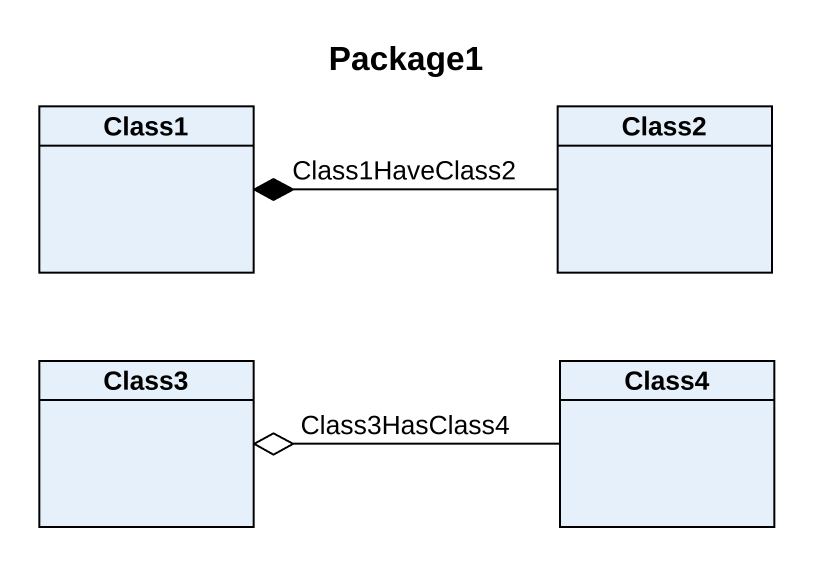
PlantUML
@startuml
title Package1
hide circle
hide empty members
class Class1
class Class2
class Class3
class Class4
Class2 -left-* Class1 : Class1HaveClass2
Class4 -left-o Class3 : Class3HasClass4
@enduml
